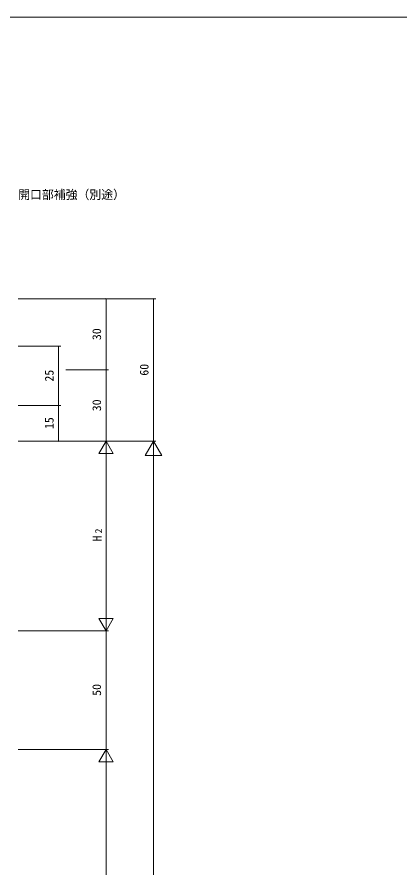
# Model space of a CAD drawing. Units: millimetres, scale not verified. Extents: x -594 to 539, y -420 to 386.
# Drawn here: x -298.5 to -137.1, y 23.2 to 382 of the extents above; entities that cross this region are included whole.
import ezdxf
from ezdxf.enums import TextEntityAlignment as Align

# ---------------------------------------------------------------- set-up
doc = ezdxf.new("R2010")
doc.units = ezdxf.units.MM
doc.header["$LTSCALE"] = 2
doc.layers.add('0-1_YKK_ZWAK', color=7, linetype='Continuous', lineweight=9)
doc.layers.add('0-5_YKK_D', color=6, linetype='Continuous', lineweight=9)
doc.styles.add('ＭＳ ゴシック', font='')
doc.styles.get('ＭＳ ゴシック').set_extended_font_data('MS Gothic')

msp = doc.modelspace()

# ---------------------------------------------------------------- linework, layer by layer
at = {"layer": '0-1_YKK_ZWAK'}
msp.add_line((510, 382), (-590, 382), dxfattribs=at)
at = {"layer": '0-5_YKK_D'}
for p, q in [((-297.957, 263.155), (-239.957, 263.155)), ((-297.957, 263.155), (-259.957, 263.155)), ((-260.957, 233.16), (-260.957, 263.155)), ((-240.957, 263.155), (-240.957, 203.16)), ((-297.957, 243.16), (-279.957, 243.16)), ((-280.957, 243.16), (-280.957, 218.16)), ((-277.957, 233.16), (-259.957, 233.16)), ((-277.957, 233.16), (-259.957, 233.16)), ((-260.957, 233.16), (-260.957, 203.16)), ((-297.957, 218.16), (-279.957, 218.16)), ((-297.957, 218.16), (-279.957, 218.16)), ((-280.957, 203.16), (-280.957, 218.16)), ((-297.957, 203.16), (-239.957, 203.16)), ((-297.957, 203.16), (-279.957, 203.16)), ((-297.957, 203.16), (-259.957, 203.16)), ((-297.957, 203.16), (-259.957, 203.16)), ((-297.957, 203.16), (-239.957, 203.16)), ((-260.957, 203.16), (-263.957, 197.964)), ((-260.957, 203.16), (-257.957, 197.964)), ((-260.957, 203.16), (-260.957, 192.768)), ((-240.957, 203.16), (-244.457, 197.098)), ((-240.957, 203.16), (-237.457, 197.098)), ((-240.957, 203.16), (-240.957, 191.036)), ((-263.957, 197.964), (-257.957, 197.964)), ((-260.957, 129.16), (-260.957, 197.16)), ((-244.457, 197.098), (-237.457, 197.098)), ((-240.957, -169.84), (-240.957, 196.16)), ((-260.957, 123.16), (-260.957, 133.553)), ((-260.957, 123.16), (-263.957, 128.357)), ((-257.957, 128.357), (-263.957, 128.357)), ((-260.957, 123.16), (-257.957, 128.357)), ((-297.957, 123.16), (-259.957, 123.16)), ((-297.957, 123.16), (-259.957, 123.16)), ((-260.957, 123.16), (-260.957, 73.16)), ((-297.957, 73.16), (-259.957, 73.16)), ((-297.957, 73.16), (-259.957, 73.16)), ((-260.957, 73.16), (-263.957, 67.964)), ((-260.957, 73.16), (-257.957, 67.964)), ((-260.957, 73.16), (-260.957, 62.768)), ((-263.957, 67.964), (-257.957, 67.964)), ((-260.957, 67.16), (-260.957, -170.84))]:
    msp.add_line(p, q, dxfattribs=at)
for centre, start, end in [((-260.957, 263.155), 90, 270), ((-260.957, 263.155), 270, 90), ((-240.957, 263.155), 90, 270), ((-240.957, 263.155), 270, 90), ((-280.957, 243.16), 90, 270), ((-280.957, 243.16), 270, 90), ((-260.957, 233.16), 90, 270), ((-260.957, 233.16), 90, 270), ((-260.957, 233.16), 270, 90), ((-260.957, 233.16), 270, 90), ((-280.957, 218.16), 90, 270), ((-280.957, 218.16), 90, 270), ((-280.957, 218.16), 270, 90), ((-280.957, 218.16), 270, 90), ((-280.957, 203.16), 90, 270), ((-280.957, 203.16), 270, 90)]:
    msp.add_arc(centre, 0.106, start, end, dxfattribs=at)

# ---------------------------------------------------------------- texts
at = {"layer": '0-5_YKK_D', "color": 4, "style": 'ＭＳ ゴシック'}
msp.add_text('開口部補強（別途）', height=3.666, dxfattribs=at).set_placement((-297.987, 304.147), align=Align.BOTTOM_LEFT)
for s, height, p in [('30', 3.666, (-261.957, 245.757)), ('60', 3.666, (-241.957, 230.757)), ('25', 3.666, (-281.957, 228.26)), ('30', 3.666, (-261.957, 215.76)), ('15', 3.666, (-281.957, 208.26)), ('2', 2.933, (-261.757, 164.285)), ('H', 3.666, (-261.757, 160.835)), ('50', 3.666, (-261.957, 95.76))]:
    msp.add_text(s, height=height, rotation=90, dxfattribs=at).set_placement(p, align=Align.BOTTOM_LEFT)

doc.saveas('drawing.dxf')
